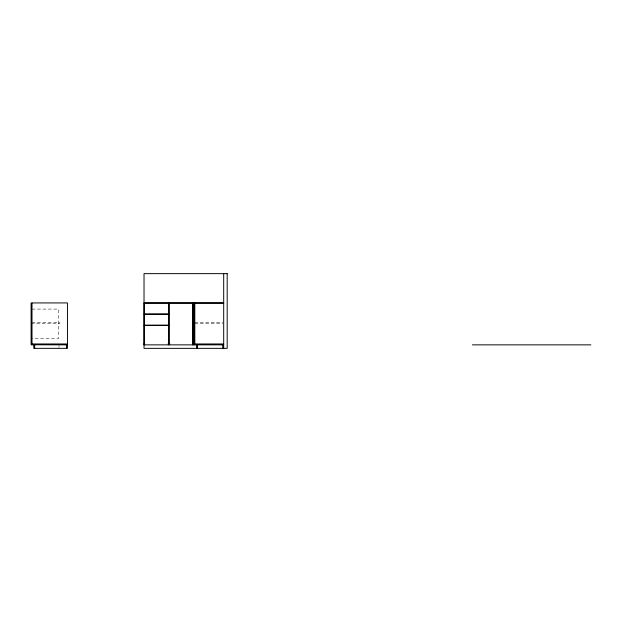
<?xml version="1.0" encoding="UTF-8"?>
<svg xmlns="http://www.w3.org/2000/svg" width="622" height="622" viewBox="0 0 622 622"><rect width="100%" height="100%" fill="white"/><g stroke="black" fill="none" stroke-linecap="round" stroke-linejoin="round"><path stroke-width="0.47" stroke-dasharray="3.11 2.33" d="M31.994 309.08L58.39 309.08L58.39 338.71L31.994 338.71M31.994 322.554L59.883 322.554L59.883 323.448L31.994 323.448M194.818 322.554L222.73 322.554M194.818 323.448L222.73 323.448M58.989 345.731L58.989 347.473"/><path stroke-width="0.93" d="M144.024 302.93L223.695 302.93M31.994 303.085L31.1 303.085L31.1 344.759L67.448 344.86M168.819 303.085L144.125 303.085L144.125 314.04L168.819 314.04M223.695 303.085L192.921 303.085L192.921 344.86M168.819 314.234L144.125 314.234L144.125 325.189L168.819 325.189M168.819 325.392L144.125 325.392L144.125 344.759M31.994 343.966L67.448 343.966M144.024 343.966L144.918 343.966M168.026 343.966L169.814 343.966M194.818 343.966L223.695 343.966M144.024 344.86L223.695 344.86M472.386 344.86L590.9 344.86M223.695 273.649L223.695 348.351M222.8 344.86L222.8 348.351M197.501 344.86L197.501 348.351M196.606 344.86L196.606 348.351M194.818 302.93L194.818 344.86M193.916 303.085L193.916 344.759M192.773 344.759L192.773 303.085L169.021 303.085L169.021 344.759M168.92 302.93L168.92 344.86M66.554 344.86L66.554 348.351M34.684 344.86L34.684 348.351M33.79 344.86L33.79 348.351L67.448 348.351L67.448 302.93L31.994 302.93L31.994 344.86M227.185 273.649L144.024 273.649L144.024 348.351L227.185 348.351L227.185 273.649"/></g></svg>
